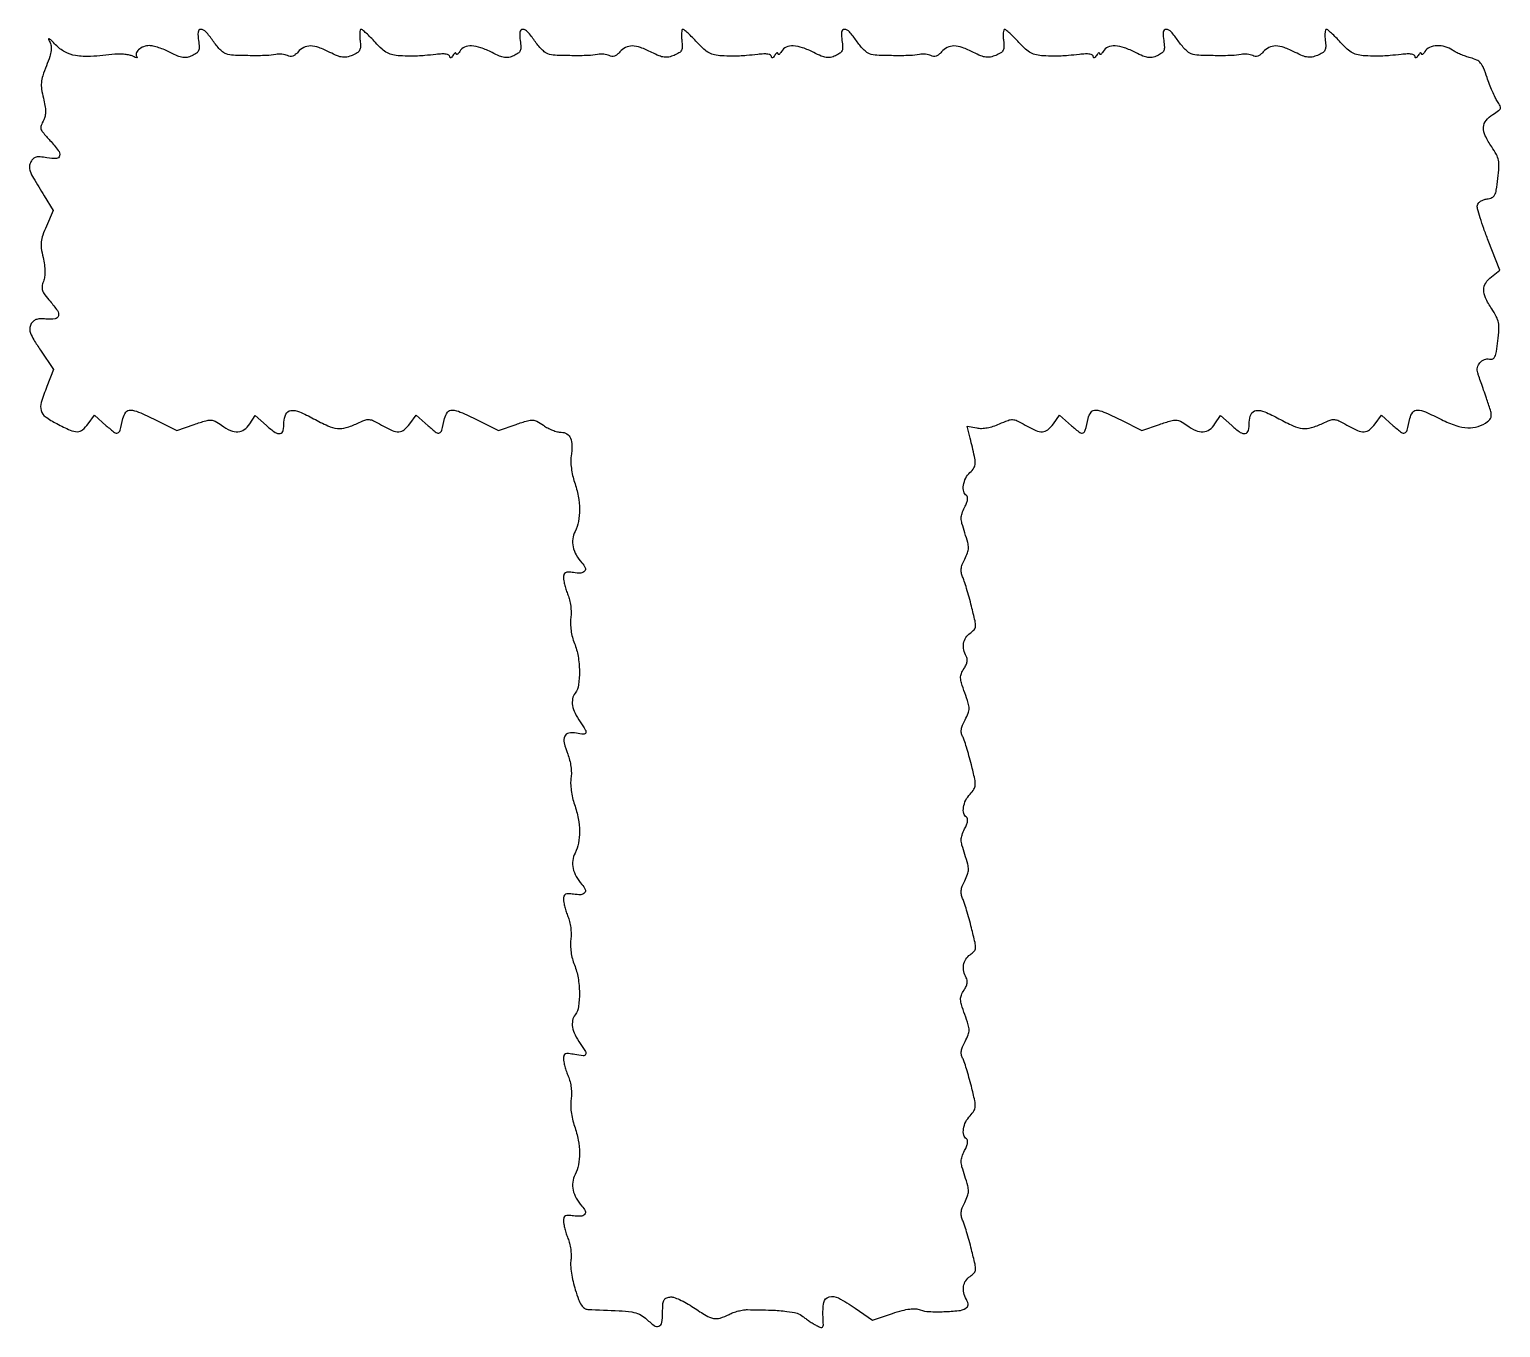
# Model space of a CAD drawing. Extents: x 1 to 453, y 0 to 400.
import ezdxf

# ---------------------------------------------------------------- set-up
doc = ezdxf.new("R2010")
doc.units = 0

msp = doc.modelspace()

# ---------------------------------------------------------------- linework, layer by layer
msp.add_lwpolyline([(52.687944, 396.535549, -0.025544), (52.903064, 394.584211, -0.117185), (52.706597, 393.470314, -0.141297), (52.051952, 392.674903, -0.043505), (50.686032, 391.902808, -0.052802), (49.168283, 391.396437, -0.090348), (47.837959, 391.348117, -0.066304), (46.308416, 391.781849, -0.017941), (44.030165, 392.86726, 0.020769), (42.291389, 393.683622, 0.01939), (40.451004, 394.373507, 0.01979), (38.769657, 394.857526, 0.060253), (37.591651, 395, 0.090686), (35.801825, 394.672685, 0.094039), (34.269175, 393.734529, 0.134212), (33.520726, 392.559514, 0.269178), (33.758676, 391.522536, -0.235625), (33.813036, 391.339466, -0.410477), (33.694736, 391.255436, -0.060581), (33.227351, 391.391053, -0.014895), (32.5, 391.727459, 0.062365), (31.48776, 392.083733, 0.026151), (30.059375, 392.316541, 0.025378), (28.486749, 392.408693, 0.030047), (27, 392.33088, -0.013825), (19.512848, 391.695057, -0.053964), (14.880309, 391.930373, -0.085631), (11.580423, 393.058533, -0.079126), (8.746171, 395.25, 0.007209), (7.400347, 396.640417, 0.070062), (6.748124, 397.133548, 0.66025), (6.579369, 397.002681, 0.057699), (6.851481, 396.30356, -0.075382), (7.33003, 394.933184, -0.078038), (7.372675, 393.499279, -0.049977), (6.947338, 391.64856, -0.013294), (5.901228, 388.80356, 0.016055), (4.778729, 385.697978, 0.055446), (4.346028, 383.605854, 0.061756), (4.406909, 381.58973, 0.023353), (4.96859, 378.822305, -0.017845), (5.460234, 376.529755, -0.039976), (5.63022, 374.758188, -0.05281), (5.502222, 373.336192, -0.074162), (5.07388, 372.138047, 0.028664), (4.257162, 370.376257, 0.169988), (4.217153, 369.376906, 0.103686), (4.795427, 368.326827, 0.007534), (7, 365.838857, -0.022633), (9.565838, 362.760795, -0.208106), (9.968652, 361.109568, -0.358939), (8.996833, 360.273444, -0.04719), (6.075407, 360.48726, 0.019333), (3.963264, 360.76062, 0.08355), (2.706136, 360.664052, 0.130514), (1.846281, 360.191025, 0.079391), (1.140127, 359.26183, 0.097646), (0.688719, 357.785428, 0.119539), (0.883695, 356.35958, 0.041658), (1.929839, 354.232685, 0.003174), (5.258829, 348.762953), (8.017658, 344.294154), (5.879926, 339.461459, 0.018671), (4.750137, 336.625701, 0.058916), (4.296146, 334.633882, 0.061599), (4.329332, 332.639478, 0.021797), (4.85079, 329.826068, -0.020147), (5.283304, 327.534746, -0.032709), (5.443318, 325.56072, -0.038627), (5.338348, 323.862374, -0.056153), (4.965661, 322.409682, 0.057277), (4.575376, 320.87411, 0.115933), (4.694713, 319.63962, 0.080601), (5.401648, 318.308034, 0.017907), (7.037964, 316.30398, -0.028639), (9.268588, 313.449182, -0.212709), (9.581183, 311.795615, -0.314371), (8.55525, 310.878807, -0.051559), (5.742969, 310.83076, 0.027794), (3.930346, 310.885825, 0.07895), (2.691009, 310.656745, 0.106104), (1.79972, 310.108122, 0.079219), (1.099795, 309.186469, 0.122201), (0.773998, 307.900905, 0.09101), (1.031976, 306.4546, 0.048151), (1.99604, 304.480365, 0.01021), (4.067276, 301.255416), (8.080622, 295.278579), (6.040311, 290.102269, 0.019738), (4.317872, 285.17023, 0.140103), (4.272407, 282.662333, 0.1749), (5.56883, 280.793801, 0.03485), (9.092286, 278.641972, 0.014473), (13.245195, 276.637705, 0.105037), (15.399397, 276.175411, 0.177609), (17.01289, 276.763402, 0.060126), (18.743051, 278.621821), (20.652914, 281.243642), (24.320199, 278.023724, 0.014578), (26.868601, 275.914523, 0.274799), (27.857702, 275.789367, 0.229506), (28.555217, 276.602345, 0.01055), (29.435529, 280.25, -0.112691), (30.33125, 282.151915, -0.242607), (31.763044, 282.808911, -0.092583), (34.255474, 282.224126, -0.010759), (39.472008, 279.789835), (45.981883, 276.579671), (51.401274, 278.421778, -0.008813), (54.929637, 279.552135, -0.081893), (56.511504, 279.757312, -0.119639), (57.831956, 279.388192, -0.027018), (59.814703, 278.131943, 0.048727), (62.566165, 276.551445, 0.118747), (64.848877, 276.11803, 0.146464), (66.774469, 276.798342, 0.090316), (68.442712, 278.552912), (70.115444, 281.105823), (73.617592, 278.030896, 0.028389), (76.252592, 275.969898, 0.203066), (77.801433, 275.645724, 0.299233), (78.728435, 276.555222, 0.053407), (79, 279.090402, -0.110908), (79.562768, 281.59629, -0.258028), (81.074651, 282.684634, -0.130579), (83.754837, 282.304757, -0.026354), (88.118607, 280.179659, 0.020547), (92.495589, 277.984904, 0.079111), (95.422556, 277.188027, 0.097622), (98.122808, 277.422755, 0.040931), (101.548776, 278.724651, -0.020187), (103.85485, 279.712176, -0.108159), (105.19915, 279.913633, -0.098761), (106.562021, 279.545804, -0.015435), (109.030821, 278.224651, 0.024761), (112.319628, 276.542785, 0.11773), (114.380323, 276.148982, 0.163978), (116.027665, 276.789099, 0.061464), (117.743051, 278.621821), (119.652914, 281.243642), (123.320199, 278.023724, 0.014578), (125.868601, 275.914523, 0.274799), (126.857702, 275.789367, 0.229506), (127.555217, 276.602345, 0.01055), (128.435529, 280.25, -0.112691), (129.33125, 282.151915, -0.242607), (130.763044, 282.808911, -0.092583), (133.255474, 282.224126, -0.010759), (138.472008, 279.789835), (144.981883, 276.579671), (150.401274, 278.421778, -0.008813), (153.929637, 279.552135, -0.081893), (155.511504, 279.757312, -0.119639), (156.831956, 279.388192, -0.027018), (158.814703, 278.131943, 0.03393), (160.142972, 277.315851, 0.027921), (161.657448, 276.626258, 0.028793), (163.125184, 276.14981, 0.064166), (164.287739, 276, -0.137921), (166.054013, 275.50334, -0.159527), (167.183936, 274.178558, -0.101556), (167.614762, 271.906269, -0.036474), (167.324003, 268.609168, 0.051653), (167.233035, 267.033303, 0.022154), (167.422413, 264.931358, 0.021638), (167.824199, 262.690611, 0.026658), (168.398648, 260.646779, -0.035469), (169.524214, 256.353342, -0.04349), (169.932073, 252.228437, -0.048331), (169.616406, 248.521664, -0.074396), (168.575048, 245.482016, 0.088457), (167.855635, 243.173723, 0.084912), (167.962869, 240.724215, 0.076296), (168.915424, 238.234876, 0.054505), (170.667565, 235.814843, -0.077438), (171.66271, 234.299224, -0.292786), (171.508168, 233.227581, -0.207457), (170.327656, 232.659055, -0.046391), (168.044028, 232.78023, 0.022978), (166.415361, 232.94328, 0.132087), (165.57487, 232.765169, 0.20827), (165.141305, 232.238403, 0.069607), (165, 231.228309, 0.047035), (165.093548, 230.236065, 0.016934), (165.405912, 228.851354, 0.016624), (165.85284, 227.348064, 0.018953), (166.381828, 225.943218, -0.042203), (166.885391, 224.390833, -0.026588), (167.219603, 222.5132, -0.026391), (167.355288, 220.584049, -0.037713), (167.255956, 218.871627, 0.040037), (167.1586, 217.046842, 0.028704), (167.330304, 215.010525, 0.028009), (167.744025, 212.943232, 0.031783), (168.374128, 211.022982, -0.053228), (169.495787, 207.036204, -0.038733), (169.912271, 202.445332, -0.039048), (169.639256, 198.25183, -0.127123), (168.57397, 195.703524, 0.11562), (167.801271, 193.966846, 0.091434), (167.788797, 191.905174, 0.070632), (168.570649, 189.524674, 0.037463), (170.152104, 186.84563, -0.01481), (171.721989, 184.441794, -0.223027), (171.828883, 183.474361, -0.344917), (171.166367, 183.042483, -0.02771), (168.961943, 183.357611, 0.090447), (166.609481, 183.397588, 0.259657), (165.374474, 182.416119, 0.15836), (165.215438, 180.357068, 0.03433), (166.302913, 176.910775, -0.032021), (166.889232, 175.082124, -0.027514), (167.273248, 173.098625, -0.028401), (167.426231, 171.176869, -0.045914), (167.313034, 169.541578, 0.048444), (167.205789, 167.869807, 0.024407), (167.378115, 165.761435, 0.023412), (167.780594, 163.513566, 0.026108), (168.381043, 161.395101, -0.034273), (169.517452, 157.121112, -0.044617), (169.930321, 153.094689, -0.050105), (169.615605, 149.491307, -0.072963), (168.575048, 146.482016, 0.088457), (167.855635, 144.173723, 0.084912), (167.962869, 141.724215, 0.076296), (168.915424, 139.234876, 0.054505), (170.667565, 136.814843, -0.077438), (171.66271, 135.299224, -0.292786), (171.508168, 134.227581, -0.207457), (170.327656, 133.659055, -0.046391), (168.044028, 133.78023, 0.022978), (166.415361, 133.94328, 0.132087), (165.57487, 133.765169, 0.20827), (165.141305, 133.238403, 0.069607), (165, 132.228309, 0.047035), (165.093548, 131.236065, 0.016934), (165.405912, 129.851354, 0.016624), (165.85284, 128.348064, 0.018953), (166.381828, 126.943218, -0.042203), (166.885391, 125.390833, -0.026588), (167.219603, 123.5132, -0.026391), (167.355288, 121.584049, -0.037713), (167.255956, 119.871627, 0.040037), (167.1586, 118.046842, 0.028704), (167.330304, 116.010525, 0.028009), (167.744025, 113.943232, 0.031783), (168.374128, 112.022982, -0.053228), (169.495787, 108.036204, -0.038733), (169.912271, 103.445332, -0.039048), (169.639256, 99.25183, -0.127123), (168.57397, 96.703524, 0.11562), (167.801271, 94.966846, 0.091434), (167.788797, 92.905174, 0.070632), (168.570649, 90.524674, 0.037463), (170.152104, 87.84563, -0.015083), (171.746648, 85.401124, -0.255023), (171.791683, 84.471838, -0.315751), (171.055944, 84.062097, -0.020476), (168.5, 84.434022, 0.015662), (166.54335, 84.738001, 0.11805), (165.61962, 84.633914, 0.231636), (165.155696, 84.15388, 0.078433), (165, 83.167437, 0.049692), (165.09702, 82.193639, 0.016138), (165.428426, 80.783817, 0.015909), (165.900174, 79.231141, 0.017251), (166.458471, 77.753636, -0.037485), (167.010891, 76.091359, -0.030401), (167.356773, 74.244407, -0.030661), (167.473859, 72.389629, -0.040676), (167.339514, 70.704751, 0.044966), (167.213663, 68.935278, 0.026462), (167.365864, 66.818498, 0.025114), (167.763096, 64.570593, 0.025824), (168.381043, 62.395101, -0.034273), (169.517452, 58.121112, -0.044617), (169.930321, 54.094689, -0.050105), (169.615605, 50.491307, -0.072963), (168.575048, 47.482016, 0.088457), (167.855635, 45.173723, 0.084912), (167.962869, 42.724215, 0.076296), (168.915424, 40.234876, 0.054505), (170.667565, 37.814843, -0.077438), (171.66271, 36.299224, -0.292786), (171.508168, 35.227581, -0.207457), (170.327656, 34.659055, -0.046391), (168.044028, 34.78023, 0.022991), (166.417285, 34.943044, 0.131588), (165.576064, 34.765595, 0.208103), (165.141875, 34.240462, 0.070248), (165, 33.235623, 0.046807), (165.093295, 32.241215, 0.01639), (165.40674, 30.838653, 0.01611), (165.854587, 29.309257, 0.018138), (166.384647, 27.872124, -0.038543), (166.878756, 26.343186, -0.025715), (167.215822, 24.533136, -0.025921), (167.361704, 22.732937, -0.045307), (167.26978, 21.240681, 0.055519), (167.201363, 19.578953, 0.019344), (167.460999, 17.194465, 0.018854), (167.954073, 14.557403, 0.020263), (168.635133, 12.028494, 0.013606), (169.658047, 9.049854, 0.053094), (170.528401, 7.311091, 0.096027), (171.431388, 6.364162, 0.146147), (172.5, 6.001187, -0.002556), (182.099612, 5.594739, -0.026491), (186.034842, 5.198319, -0.06737), (188.356018, 4.510943, -0.082277), (190.239592, 3.258969, 0.029656), (192.871639, 1.079929, 0.242556), (194.36482, 0.844626, 0.282443), (195.268111, 1.91568, 0.037539), (195.5, 5, -0.015257), (195.576252, 7.498336, -0.09159), (195.888689, 8.754943, -0.167325), (196.539278, 9.442277, -0.085175), (197.68532, 9.811075, -0.111185), (198.884202, 9.714883, -0.028555), (200.715655, 9.028402, -0.026582), (202.838227, 7.953231, -0.020134), (205.047532, 6.561075, 0.01577), (208.877638, 4.100654, 0.087894), (211.150484, 3.234413, 0.123193), (213.210542, 3.350638, 0.043963), (215.955393, 4.476933, -0.034158), (217.256378, 5.040774, -0.022913), (218.807997, 5.512009, -0.023114), (220.360178, 5.831204, -0.041569), (221.655733, 5.926608, -0.006133), (229.027014, 5.765534, -0.021742), (233.741473, 5.399, -0.033098), (236.870816, 4.806113, -0.116699), (238.669099, 3.856701, 0.019788), (239.535533, 3.158145, 0.011195), (240.636028, 2.378166, 0.011163), (241.782544, 1.640268, 0.017992), (242.793974, 1.069781, 0.026601), (244.207258, 0.431192, 0.332316), (244.73988, 0.578868, 0.172887), (244.965526, 1.268383, 0.008204), (244.860362, 3.739682, -0.058495), (245.114259, 8.118304, -0.292073), (246.70215, 9.846491, -0.189991), (249.604593, 9.507806, -0.027869), (254.759094, 6.365995), (260.035506, 2.731991), (266.22658, 4.761849, -0.014064), (269.225147, 5.652411, -0.032466), (271.529896, 6.10921, -0.043783), (273.345069, 6.187756, -0.079934), (274.793451, 5.88843, 0.079804), (277.503627, 5.327613, 0.019553), (282.073389, 5.301665, 0.017815), (286.596418, 5.614471, 0.112698), (288.76638, 6.355615, 0.095001), (289.270203, 6.818438, 0.138132), (289.483723, 7.379181, 0.10507), (289.398532, 8.085271, 0.040511), (289.002704, 8.994947, -0.06398), (288.184729, 11.144504, -0.098375), (288.105951, 13.127419, -0.110266), (288.778113, 14.829751, -0.097547), (290.13476, 16.173484, 0.064757), (291.348487, 17.228315, 0.17032), (291.77923, 18.280426, 0.069355), (291.634505, 19.934003, 0.004983), (290.557189, 24.418655, 0.005683), (289.826801, 27.196775, 0.006062), (289.048291, 29.898216, 0.005786), (288.324059, 32.204484, 0.027927), (287.825069, 33.484587, -0.060267), (287.430741, 34.727841, -0.075947), (287.388368, 35.932994, -0.062619), (287.716961, 37.266885, -0.027668), (288.46162, 38.925781, 0.02964), (289.347997, 40.921406, 0.088724), (289.616795, 42.384121, 0.068535), (289.395139, 44.052261, 0.012932), (288.5, 47, -0.013084), (287.621775, 49.895207, -0.065192), (287.388382, 51.573855, -0.087366), (287.630794, 53.017726, -0.034168), (288.437354, 54.878857, 0.025836), (289.029788, 56.18581, 0.055273), (289.317964, 57.254042, 0.082517), (289.308821, 58.042293, 0.213394), (288.996333, 58.502266, -0.200289), (288.155926, 59.674802, -0.095526), (288.087832, 61.562684, -0.077979), (288.776237, 63.711267, -0.072245), (290.102606, 65.609219, 0.04675), (291.301949, 67.152141, 0.131684), (291.709447, 68.444411, 0.066298), (291.548822, 70.24852, 0.005963), (290.498101, 74.67367, 0.006574), (289.771799, 77.423825, 0.00744), (289.001163, 80.042283, 0.006858), (288.283417, 82.246311, 0.040121), (287.79936, 83.363891, -0.0804), (287.439817, 84.418798, -0.078888), (287.427956, 85.54046, -0.060564), (287.78582, 86.844389, -0.026297), (288.555132, 88.472516, 0.027821), (289.524401, 90.5401, 0.098172), (289.795952, 91.975062, 0.073115), (289.53951, 93.619921, 0.011142), (288.482969, 96.777296, -0.010778), (287.463884, 99.815391, -0.067653), (287.192484, 101.425559, -0.107003), (287.427782, 102.709067, -0.046417), (288.24461, 104.25057, 0.037482), (288.868876, 105.379528, 0.063489), (289.191143, 106.409005, 0.078732), (289.208761, 107.315752, 0.107053), (288.928222, 108.081899, -0.089536), (288.157299, 109.980528, -0.094185), (288.118449, 111.994065, -0.098109), (288.81288, 113.816197, -0.106639), (290.13476, 115.173484, 0.064757), (291.348487, 116.228315, 0.17032), (291.77923, 117.280426, 0.069355), (291.634505, 118.934003, 0.004983), (290.557189, 123.418655, 0.005683), (289.826801, 126.196775, 0.006062), (289.048291, 128.898216, 0.005786), (288.324059, 131.204484, 0.027927), (287.825069, 132.484587, -0.060267), (287.430741, 133.727841, -0.075947), (287.388368, 134.932994, -0.062619), (287.716961, 136.266885, -0.027668), (288.46162, 137.925781, 0.02964), (289.347997, 139.921406, 0.088724), (289.616795, 141.384121, 0.068535), (289.395139, 143.052261, 0.012932), (288.5, 146, -0.013084), (287.621775, 148.895207, -0.065192), (287.388382, 150.573855, -0.087366), (287.630794, 152.017726, -0.034168), (288.437354, 153.878857, 0.025836), (289.029788, 155.18581, 0.055273), (289.317964, 156.254042, 0.082517), (289.308821, 157.042293, 0.213394), (288.996333, 157.502266, -0.200289), (288.155926, 158.674802, -0.095526), (288.087832, 160.562684, -0.077979), (288.776237, 162.711267, -0.072245), (290.102606, 164.609219, 0.04675), (291.301949, 166.152141, 0.131684), (291.709447, 167.444411, 0.066298), (291.548822, 169.24852, 0.005963), (290.498101, 173.67367, 0.006574), (289.771799, 176.423825, 0.00744), (289.001163, 179.042283, 0.006858), (288.283417, 181.246311, 0.040121), (287.79936, 182.363891, -0.0804), (287.439817, 183.418798, -0.078888), (287.427956, 184.54046, -0.060564), (287.78582, 185.844389, -0.026297), (288.555132, 187.472516, 0.027821), (289.524401, 189.5401, 0.098172), (289.795952, 190.975062, 0.073115), (289.53951, 192.619921, 0.011142), (288.482969, 195.777296, -0.010778), (287.463884, 198.815391, -0.067653), (287.192484, 200.425559, -0.107003), (287.427782, 201.709067, -0.046417), (288.24461, 203.25057, 0.037482), (288.868876, 204.379528, 0.063489), (289.191143, 205.409005, 0.078732), (289.208761, 206.315752, 0.107053), (288.928222, 207.081899, -0.089536), (288.157299, 208.980528, -0.094185), (288.118449, 210.994065, -0.098109), (288.81288, 212.816197, -0.106639), (290.13476, 214.173484, 0.064757), (291.348487, 215.228315, 0.17032), (291.77923, 216.280426, 0.069355), (291.634505, 217.934003, 0.004983), (290.557189, 222.418655, 0.005683), (289.826801, 225.196775, 0.006062), (289.048291, 227.898216, 0.005786), (288.324059, 230.204484, 0.027927), (287.825069, 231.484587, -0.060267), (287.430741, 232.727841, -0.075947), (287.388368, 233.932994, -0.062619), (287.716961, 235.266885, -0.027668), (288.46162, 236.925781, 0.02964), (289.347997, 238.921406, 0.088724), (289.616795, 240.384121, 0.068535), (289.395139, 242.052261, 0.012932), (288.5, 245, -0.013084), (287.621775, 247.895207, -0.065192), (287.388382, 249.573855, -0.087366), (287.630794, 251.017726, -0.034168), (288.437354, 252.878857, 0.025836), (289.029788, 254.18581, 0.055273), (289.317964, 255.254042, 0.082517), (289.308821, 256.042293, 0.213394), (288.996333, 256.502266, -0.203808), (288.141391, 257.712276, -0.091516), (288.080913, 259.695721, -0.079041), (288.773249, 261.858573, -0.09218), (290.079596, 263.572033, 0.068173), (291.279793, 264.999569, 0.140479), (291.684911, 266.388353, 0.056387), (291.452873, 268.52939, 0.004292), (290.129549, 274.201762), (289.232381, 277.903524), (292.157476, 277.318505, 0.057461), (293.648981, 277.195027, 0.036241), (295.388578, 277.377738, 0.033186), (297.261841, 277.842999, 0.028468), (299.158556, 278.571499, -0.015525), (301.798367, 279.664591, -0.102327), (303.202906, 279.887788, -0.103351), (304.574607, 279.534143, -0.015986), (307.065388, 278.204756, 0.025061), (310.331365, 276.537034, 0.118052), (312.385381, 276.148409, 0.163517), (314.030119, 276.790489, 0.061296), (315.743051, 278.621821), (317.652914, 281.243642), (321.320199, 278.023724, 0.014578), (323.868601, 275.914523, 0.274799), (324.857702, 275.789367, 0.229506), (325.555217, 276.602345, 0.01055), (326.435529, 280.25, -0.112691), (327.33125, 282.151915, -0.242607), (328.763044, 282.808911, -0.092583), (331.255474, 282.224126, -0.010759), (336.472008, 279.789835), (342.981883, 276.579671), (348.401274, 278.421778, -0.008813), (351.929637, 279.552135, -0.081893), (353.511504, 279.757312, -0.119639), (354.831956, 279.388192, -0.027018), (356.814703, 278.131943, 0.048727), (359.566165, 276.551445, 0.118747), (361.848877, 276.11803, 0.146464), (363.774469, 276.798342, 0.090316), (365.442712, 278.552912), (367.115444, 281.105823), (370.617592, 278.030896, 0.028389), (373.252592, 275.969898, 0.203066), (374.801433, 275.645724, 0.299233), (375.728435, 276.555222, 0.053407), (376, 279.090402, -0.110908), (376.562768, 281.59629, -0.258028), (378.074651, 282.684634, -0.130579), (380.754837, 282.304757, -0.026354), (385.118607, 280.179659, 0.020547), (389.495589, 277.984904, 0.079111), (392.422556, 277.188027, 0.097622), (395.122808, 277.422755, 0.040931), (398.548776, 278.724651, -0.020187), (400.85485, 279.712176, -0.108159), (402.19915, 279.913633, -0.098761), (403.562021, 279.545804, -0.015435), (406.030821, 278.224651, 0.024761), (409.319628, 276.542785, 0.11773), (411.380323, 276.148982, 0.163978), (413.027665, 276.789099, 0.061464), (414.743051, 278.621821), (416.652914, 281.243642), (420.320199, 278.023724, 0.014578), (422.868601, 275.914523, 0.274799), (423.857702, 275.789367, 0.229506), (424.555217, 276.602345, 0.01055), (425.435529, 280.25, -0.113154), (426.333014, 282.151156, -0.239106), (427.77269, 282.820137, -0.096217), (430.239216, 282.252359, -0.012347), (435.168459, 279.914962, 0.034223), (439.580102, 278.054635, 0.071429), (443.235278, 277.359156, 0.088435), (446.412236, 277.777744, 0.081167), (449.355022, 279.270331, 0.093353), (450.224422, 280.197493, 0.156201), (450.493854, 281.22188, 0.064109), (450.201008, 282.824394, 0.006486), (448.973225, 286.507611, -0.000649), (448.133999, 288.930544, -0.000737), (447.335966, 291.255363, -0.000669), (446.663484, 293.232505, -0.004101), (446.326445, 294.255326, -0.132), (446.247875, 295.90374, -0.124283), (446.99949, 297.412601, -0.126164), (448.366152, 298.368483, -0.138269), (449.974964, 298.504822, 0.157919), (450.951938, 298.625598, 0.179352), (451.612342, 299.293684, 0.067922), (452.068484, 300.827557, 0.009468), (452.513843, 304.119268, 0.014857), (452.816625, 307.638176, 0.061749), (452.673779, 309.760032, 0.072827), (452.028977, 311.606573, 0.025818), (450.603364, 314.02317, -0.034501), (448.706074, 317.370707, -0.1114), (448.139591, 319.848419, -0.14826), (448.758473, 321.911084, -0.079771), (450.574948, 323.880294), (453.149895, 325.905748), (449.524773, 335.073078, -0.00833), (448.158742, 338.703259, -0.01131), (447.055218, 342.026258, -0.008383), (446.249103, 344.816554, -0.113403), (446.208376, 345.870204, -0.130743), (446.522025, 346.524144, -0.071072), (447.195546, 347.116849, -0.06208), (448.117878, 347.568948, -0.054101), (449.167048, 347.807593, 0.073126), (450.670532, 348.210048, 0.170352), (451.516044, 348.989874, 0.083657), (452.025053, 350.518697, 0.009732), (452.512109, 354.104331, 0.01433), (452.820676, 357.646715, 0.062984), (452.679269, 359.736228, 0.076263), (452.034739, 361.526312, 0.027051), (450.603611, 363.850489, -0.040828), (448.641833, 367.242091, -0.120438), (448.102484, 369.861452, -0.159174), (448.885233, 371.990253, -0.089328), (450.969735, 373.835401, 0.01597), (452.747296, 374.995734, 0.156314), (453.283203, 375.700068, 0.209122), (453.226818, 376.481846, 0.031688), (452.391652, 377.851226, -0.037921), (451.684145, 379.044455, -0.011907), (450.807379, 380.928336, -0.01182), (449.925619, 383.084866, -0.012823), (449.171917, 385.22334, 0.017497), (448.119524, 388.122564, 0.079876), (447.196603, 389.653173, 0.108341), (445.985383, 390.579573, 0.046355), (444.056717, 391.271493, -0.020787), (442.589766, 391.714654, -0.016011), (441.028814, 392.314646, -0.016279), (439.604163, 392.970675, -0.036746), (438.584211, 393.578677, 0.085453), (436.3183, 394.646864, 0.077318), (433.743639, 394.946086, 0.086841), (431.473122, 394.457685, 0.166067), (430.080099, 393.25, -0.024626), (429.683791, 392.640669, -0.083026), (429.346801, 392.307813, -0.298723), (429.133029, 392.300759, -0.249365), (429.015096, 392.5, 0.195142), (428.907287, 392.734372, 0.312601), (428.698051, 392.765625, 0.105101), (428.377037, 392.512804, 0.030138), (428, 392, -0.032493), (427.624479, 391.494262, -0.130238), (427.310881, 391.275959, -0.34772), (427.106596, 391.343699, -0.14294), (427.015313, 391.641564, 0.273713), (426.733543, 392.10347, 0.083798), (425.926133, 392.372383, 0.04877), (424.610349, 392.447244, 0.017854), (422.75, 392.30496, -0.004184), (419.362951, 391.952557, -0.01389), (417.128605, 391.801452, -0.014234), (414.917414, 391.776507, -0.004566), (411.634477, 391.86292, -0.04341), (409.496563, 392.12551, -0.0736), (407.809704, 392.75259, -0.060691), (406.168025, 393.934743, -0.021237), (404.112594, 396, 0.009359), (402.658129, 397.532549, 0.013581), (401.31361, 398.825, 0.00912), (400.157932, 399.83913, 0.177328), (399.718603, 400, 0.344403), (399.457466, 399.79592, 0.0381), (399.322049, 398.997045, 0.033725), (399.295227, 397.894674, 0.020078), (399.404453, 396.585684, -0.028225), (399.533486, 394.661735, -0.123202), (399.270248, 393.560512, -0.137175), (398.536546, 392.776805, -0.038267), (397.023227, 392.009621, -0.045953), (395.377179, 391.498892, -0.08552), (393.985111, 391.445422, -0.066195), (392.428927, 391.866789, -0.018782), (390.149097, 392.923936, 0.030432), (386.713775, 394.420705, 0.084318), (384.129916, 394.895736, 0.119197), (382.077442, 394.42879, 0.100771), (380.31715, 393.057436, -0.045386), (379.486457, 392.248728, -0.086657), (378.67524, 391.796672, -0.106086), (377.87482, 391.696798, -0.097462), (377.076938, 391.927578, 0.059028), (376.3281, 392.207691, 0.033732), (375.375725, 392.373714, 0.03323), (374.381253, 392.412237, 0.046668), (373.5, 392.305094, -0.046577), (370.640747, 391.956937, -0.009534), (365.545119, 391.911004, -0.008308), (360.451511, 392.046882, -0.067541), (358.161123, 392.459316, -0.093493), (357.365534, 392.893413, -0.024847), (356.289152, 393.867615, -0.024302), (355.153859, 395.118714, -0.022892), (354.121098, 396.498495, 0.030614), (351.968522, 399.283702, 0.213994), (350.444038, 399.982838, 0.395866), (349.56976, 399.175656, 0.058136), (349.687944, 396.535549, -0.025544), (349.903064, 394.584211, -0.117185), (349.706597, 393.470314, -0.141297), (349.051952, 392.674903, -0.043505), (347.686032, 391.902808, -0.052802), (346.168283, 391.396437, -0.090348), (344.837959, 391.348117, -0.066304), (343.308416, 391.781849, -0.017941), (341.030165, 392.86726, 0.035847), (337.577128, 394.363226, 0.074817), (334.704676, 394.909115, 0.109026), (332.523396, 394.51501, 0.163289), (331.080099, 393.25, -0.024626), (330.683791, 392.640669, -0.083026), (330.346801, 392.307813, -0.298723), (330.133029, 392.300759, -0.249365), (330.015096, 392.5, 0.195142), (329.907287, 392.734372, 0.312601), (329.698051, 392.765625, 0.105101), (329.377037, 392.512804, 0.030138), (329, 392, -0.032493), (328.624479, 391.494262, -0.130238), (328.310881, 391.275959, -0.34772), (328.106596, 391.343699, -0.14294), (328.015313, 391.641564, 0.273713), (327.733543, 392.10347, 0.083798), (326.926133, 392.372383, 0.04877), (325.610349, 392.447244, 0.017854), (323.75, 392.30496, -0.004184), (320.362951, 391.952557, -0.01389), (318.128605, 391.801452, -0.014234), (315.917414, 391.776507, -0.004566), (312.634477, 391.86292, -0.04341), (310.496563, 392.12551, -0.0736), (308.809704, 392.75259, -0.060691), (307.168025, 393.934743, -0.021237), (305.112594, 396, 0.009359), (303.658129, 397.532549, 0.013581), (302.31361, 398.825, 0.00912), (301.157932, 399.83913, 0.177328), (300.718603, 400, 0.344403), (300.457466, 399.79592, 0.0381), (300.322049, 398.997045, 0.033725), (300.295227, 397.894674, 0.020078), (300.404453, 396.585684, -0.028225), (300.533486, 394.661735, -0.123202), (300.270248, 393.560512, -0.137175), (299.536546, 392.776805, -0.038267), (298.023227, 392.009621, -0.045953), (296.377179, 391.498892, -0.08552), (294.985111, 391.445422, -0.066195), (293.428927, 391.866789, -0.018782), (291.149097, 392.923936, 0.030432), (287.713775, 394.420705, 0.084318), (285.129916, 394.895736, 0.119197), (283.077442, 394.42879, 0.100771), (281.31715, 393.057436, -0.045386), (280.486457, 392.248728, -0.086657), (279.67524, 391.796672, -0.106086), (278.87482, 391.696798, -0.097462), (278.076938, 391.927578, 0.059028), (277.3281, 392.207691, 0.033732), (276.375725, 392.373714, 0.03323), (275.381253, 392.412237, 0.046668), (274.5, 392.305094, -0.046577), (271.640747, 391.956937, -0.009534), (266.545119, 391.911004, -0.008308), (261.451511, 392.046882, -0.067541), (259.161123, 392.459316, -0.093493), (258.365534, 392.893413, -0.024847), (257.289152, 393.867615, -0.024302), (256.153859, 395.118714, -0.022892), (255.121098, 396.498495, 0.030614), (252.968522, 399.283702, 0.213994), (251.444038, 399.982838, 0.395866), (250.56976, 399.175656, 0.058136), (250.687944, 396.535549, -0.025544), (250.903064, 394.584211, -0.117185), (250.706597, 393.470314, -0.141297), (250.051952, 392.674903, -0.043505), (248.686032, 391.902808, -0.052802), (247.168283, 391.396437, -0.090348), (245.837959, 391.348117, -0.066304), (244.308416, 391.781849, -0.017941), (242.030165, 392.86726, 0.035847), (238.577128, 394.363226, 0.074817), (235.704676, 394.909115, 0.109026), (233.523396, 394.51501, 0.163289), (232.080099, 393.25, -0.024626), (231.683791, 392.640669, -0.083026), (231.346801, 392.307813, -0.298723), (231.133029, 392.300759, -0.249365), (231.015096, 392.5, 0.195142), (230.907287, 392.734372, 0.312601), (230.698051, 392.765625, 0.105101), (230.377037, 392.512804, 0.030138), (230, 392, -0.032493), (229.624479, 391.494262, -0.130238), (229.310881, 391.275959, -0.34772), (229.106596, 391.343699, -0.14294), (229.015313, 391.641564, 0.273713), (228.733543, 392.10347, 0.083798), (227.926133, 392.372383, 0.04877), (226.610349, 392.447244, 0.017854), (224.75, 392.30496, -0.004184), (221.362951, 391.952557, -0.01389), (219.128605, 391.801452, -0.014234), (216.917414, 391.776507, -0.004566), (213.634477, 391.86292, -0.04341), (211.496563, 392.12551, -0.0736), (209.809704, 392.75259, -0.060691), (208.168025, 393.934743, -0.021237), (206.112594, 396, 0.009359), (204.658129, 397.532549, 0.013581), (203.31361, 398.825, 0.00912), (202.157932, 399.83913, 0.177328), (201.718603, 400, 0.344403), (201.457466, 399.79592, 0.0381), (201.322049, 398.997045, 0.033725), (201.295227, 397.894674, 0.020078), (201.404453, 396.585684, -0.028225), (201.533486, 394.661735, -0.123202), (201.270248, 393.560512, -0.137175), (200.536546, 392.776805, -0.038267), (199.023227, 392.009621, -0.045953), (197.377179, 391.498892, -0.08552), (195.985111, 391.445422, -0.066195), (194.428927, 391.866789, -0.018782), (192.149097, 392.923936, 0.030432), (188.713775, 394.420705, 0.084318), (186.129916, 394.895736, 0.119197), (184.077442, 394.42879, 0.100771), (182.31715, 393.057436, -0.045386), (181.486457, 392.248728, -0.086657), (180.67524, 391.796672, -0.106086), (179.87482, 391.696798, -0.097462), (179.076938, 391.927578, 0.059028), (178.3281, 392.207691, 0.033732), (177.375725, 392.373714, 0.03323), (176.381253, 392.412237, 0.046668), (175.5, 392.305094, -0.046577), (172.640747, 391.956937, -0.009534), (167.545119, 391.911004, -0.008308), (162.451511, 392.046882, -0.067541), (160.161123, 392.459316, -0.093493), (159.365534, 392.893413, -0.024847), (158.289152, 393.867615, -0.024302), (157.153859, 395.118714, -0.022892), (156.121098, 396.498495, 0.030614), (153.968522, 399.283702, 0.213994), (152.444038, 399.982838, 0.395866), (151.56976, 399.175656, 0.058136), (151.687944, 396.535549, -0.025544), (151.903064, 394.584211, -0.117185), (151.706597, 393.470314, -0.141297), (151.051952, 392.674903, -0.043505), (149.686032, 391.902808, -0.052802), (148.168283, 391.396437, -0.090348), (146.837959, 391.348117, -0.066304), (145.308416, 391.781849, -0.017941), (143.030165, 392.86726, 0.035847), (139.577128, 394.363226, 0.074817), (136.704676, 394.909115, 0.109026), (134.523396, 394.51501, 0.163289), (133.080099, 393.25, -0.024626), (132.683791, 392.640669, -0.083026), (132.346801, 392.307813, -0.298723), (132.133029, 392.300759, -0.249365), (132.015096, 392.5, 0.195142), (131.907287, 392.734372, 0.312601), (131.698051, 392.765625, 0.105101), (131.377037, 392.512804, 0.030138), (131, 392, -0.032493), (130.624479, 391.494262, -0.130238), (130.310881, 391.275959, -0.34772), (130.106596, 391.343699, -0.14294), (130.015313, 391.641564, 0.273713), (129.733543, 392.10347, 0.083798), (128.926133, 392.372383, 0.04877), (127.610349, 392.447244, 0.017854), (125.75, 392.30496, -0.004184), (122.362951, 391.952557, -0.01389), (120.128605, 391.801452, -0.014234), (117.917414, 391.776507, -0.004566), (114.634477, 391.86292, -0.04341), (112.496563, 392.12551, -0.0736), (110.809704, 392.75259, -0.060691), (109.168025, 393.934743, -0.021237), (107.112594, 396, 0.009359), (105.658129, 397.532549, 0.013581), (104.31361, 398.825, 0.00912), (103.157932, 399.83913, 0.177328), (102.718603, 400, 0.344403), (102.457466, 399.79592, 0.0381), (102.322049, 398.997045, 0.033725), (102.295227, 397.894674, 0.020078), (102.404453, 396.585684, -0.028225), (102.533486, 394.661735, -0.123202), (102.270248, 393.560512, -0.137175), (101.536546, 392.776805, -0.038267), (100.023227, 392.009621, -0.045953), (98.377179, 391.498892, -0.08552), (96.985111, 391.445422, -0.066195), (95.428927, 391.866789, -0.018782), (93.149097, 392.923936, 0.030432), (89.713775, 394.420705, 0.084318), (87.129916, 394.895736, 0.119197), (85.077442, 394.42879, 0.100771), (83.31715, 393.057436, -0.045386), (82.486457, 392.248728, -0.086657), (81.67524, 391.796672, -0.106086), (80.87482, 391.696798, -0.097462), (80.076938, 391.927578, 0.059028), (79.3281, 392.207691, 0.033732), (78.375725, 392.373714, 0.03323), (77.381253, 392.412237, 0.046668), (76.5, 392.305094, -0.046577), (73.640747, 391.956937, -0.009534), (68.545119, 391.911004, -0.008308), (63.451511, 392.046882, -0.067541), (61.161123, 392.459316, -0.093493), (60.365534, 392.893413, -0.024847), (59.289152, 393.867615, -0.024302), (58.153859, 395.118714, -0.022892), (57.121098, 396.498495, 0.030614), (54.968522, 399.283702, 0.213994), (53.444038, 399.982838, 0.395866), (52.56976, 399.175656, 0.058136)], format="xyb", close=True)

doc.saveas('drawing.dxf')
